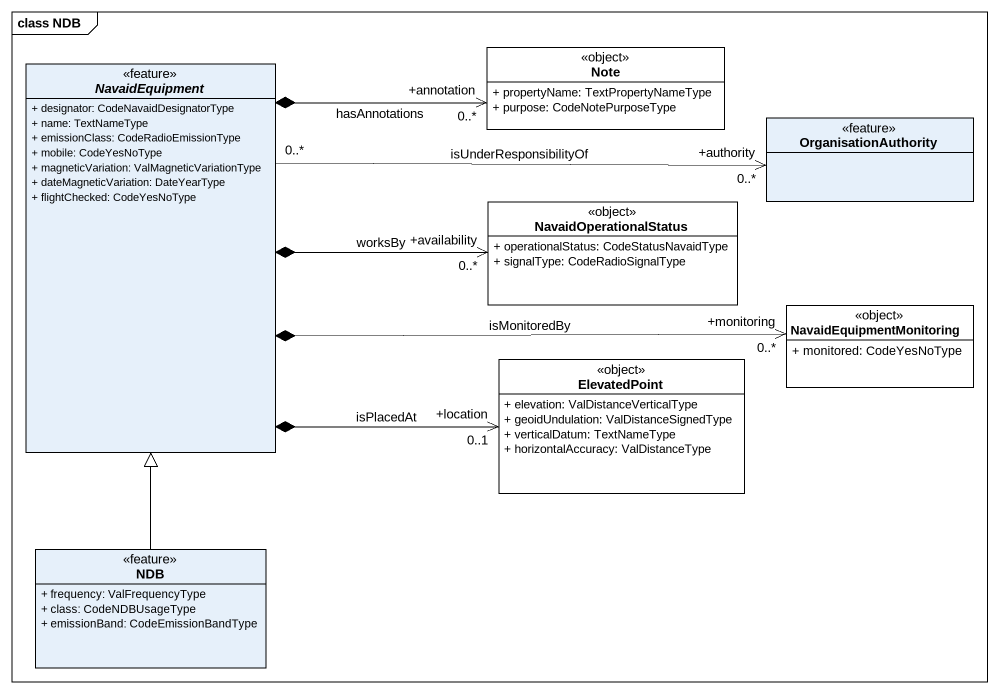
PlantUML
@startuml
mainframe class NDB
hide circle
hide empty members
skinparam classAttributeIconSize 0
abstract class NavaidEquipment <<feature>> {
  + designator: CodeNavaidDesignatorType
  + name: TextNameType
  + emissionClass: CodeRadioEmissionType
  + mobile: CodeYesNoType
  + magneticVariation: ValMagneticVariationType
  + dateMagneticVariation: DateYearType
  + flightChecked: CodeYesNoType
}
class "Note" as Note_ <<object>> #FFFFFF {
  + propertyName: TextPropertyNameType
  + purpose: CodeNotePurposeType
}
class OrganisationAuthority <<feature>>
class NavaidOperationalStatus <<object>> #FFFFFF {
  + operationalStatus: CodeStatusNavaidType
  + signalType: CodeRadioSignalType
}
class NavaidEquipmentMonitoring <<object>> #FFFFFF {
  + monitored: CodeYesNoType
}
class ElevatedPoint <<object>> #FFFFFF {
  + elevation: ValDistanceVerticalType
  + geoidUndulation: ValDistanceSignedType
  + verticalDatum: TextNameType
  + horizontalAccuracy: ValDistanceType
}
class NDB <<feature>> {
  + frequency: ValFrequencyType
  + class: CodeNDBUsageType
  + emissionBand: CodeEmissionBandType
}
NavaidEquipment *-right-> "+annotation\n0..*" Note_ : hasAnnotations
NavaidEquipment "0..*" -right-> "+authority\n0..*" OrganisationAuthority : isUnderResponsibilityOf
NavaidEquipment *-right-> "+availability\n0..*" NavaidOperationalStatus : worksBy
NavaidEquipment *-right-> "+monitoring\n0..*" NavaidEquipmentMonitoring : isMonitoredBy
NavaidEquipment *-right-> "+location\n0..1" ElevatedPoint : isPlacedAt
NDB -up-|> NavaidEquipment
@enduml
